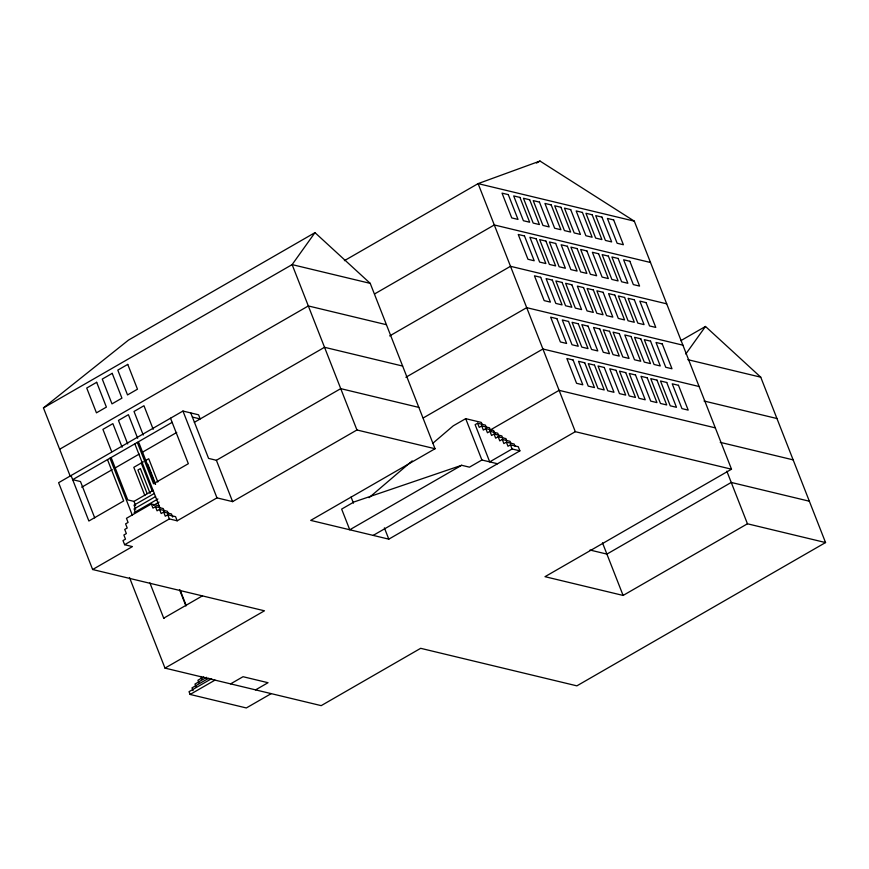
<?xml version="1.0" encoding="UTF-8"?>
<svg xmlns="http://www.w3.org/2000/svg" width="869" height="869" viewBox="0 0 869 869"><rect width="100%" height="100%" fill="white"/><g stroke="black" fill="none" stroke-linecap="round" stroke-linejoin="round"><path stroke-width="1.3" d="M344.374 260.678L478.102 183.62L539.997 161.047L634.305 221.15L731.513 469.206L575.311 431.687L388.801 539.149L310.7 520.39L435.043 448.741L370.227 283.37L314.98 232.642L292.125 264.611L43.45 407.898L70.346 476.527M685.793 354.009L705.487 326.462L760.744 377.179L825.55 542.56L576.875 685.847L420.672 648.317L321.193 705.639L164.991 668.109L129.492 577.516M369.086 497.676L412.199 460.874M432.729 443.353L453.26 425.821L465.697 418.662L481.317 422.41L482.132 424.474M43.45 407.898L128.471 340.116L314.98 232.642M536.477 163.068L539.997 161.047M59.657 449.24L308.332 305.953L386.433 324.713M374.648 293.907L494.298 224.962L650.501 262.492M192.386 417.066L200.196 418.945L198.577 414.806L182.957 411.048L58.614 482.697L92.635 569.521L264.458 610.798L164.991 668.109M172.138 422.356L72.67 479.666L80.48 481.545L94.721 517.881M81.719 487.205L112.22 469.629M114.567 468.282L139.192 454.085M141.538 452.738L176.733 432.458M194.33 422.323L324.528 347.296L402.629 366.055M143.396 461.797L133.804 467.326L144.841 495.504M145.525 460.57L148.729 458.734L157.843 482.002M389.681 335.923L510.505 266.305L666.708 303.835M132.327 515.23L109.972 458.169L111.536 458.55L127.732 499.892L133.978 501.391L153.194 490.322M154.389 493.429L134.043 505.15L135.662 509.288M190.767 412.927L208.582 458.408L216.392 460.288L340.735 388.639L418.836 407.398M155.573 496.536L134.098 508.908L135.314 512.015M134.152 512.667L157.897 498.991M159.136 505.856L151.325 503.987L126.461 518.315L128.08 522.443L125.592 523.877L127.222 528.015L124.734 529.449L126.353 533.577L123.865 535.011L125.484 539.149L122.996 540.583L124.615 544.711L132.425 546.59L92.635 569.521M153.433 505.356L159.081 502.097M164.458 511.667L163.253 508.561L155.442 506.681L152.955 508.115L151.325 503.987M168.575 514.361L167.359 511.265L159.548 509.386L157.061 510.82L155.442 506.681M172.681 517.066L171.465 513.959L163.654 512.091L161.167 513.525L159.548 509.386M405.888 377.265L526.701 307.659L682.904 345.178M435.043 448.741L356.942 429.981L232.599 501.63L216.978 497.872L177.189 520.803L175.571 516.664L167.76 514.785L165.273 516.219L163.654 512.091M124.615 544.711L169.379 518.923L177.189 520.803M423.257 417.935L542.908 349.001L699.111 386.52M477.613 423.236L475.126 424.669L489.714 461.873L512.091 448.98L519.901 450.859L518.282 446.72L510.472 444.852L507.985 446.275L506.366 442.147L503.879 443.581L502.26 439.442L499.773 440.876L498.154 436.738L495.667 438.172L494.048 434.044L491.561 435.478L489.931 431.339L487.455 432.773L485.825 428.634L483.338 430.068L481.719 425.94L479.232 427.374L477.613 423.236L485.423 425.115L486.64 428.211M149.881 582.882L163.709 618.174L202.51 595.808M489.899 430.22L559.104 390.344L715.317 427.863M461.656 465.284L349.751 529.775L341.647 509.093L354.085 501.934L461.656 465.284L469.466 467.164L481.904 460.005L497.524 463.753M680.851 340.648L705.487 326.462M373.181 535.402L519.901 450.859M203.737 676.908L197.936 680.253L199.012 683.012M206.67 677.32L194.971 684.066L196.046 686.825M208.788 678.211L191.995 687.879L193.081 690.638M211.634 678.667L189.029 691.691L190.105 694.45L246.34 707.953L271.215 693.625M190.105 694.45L214.98 680.123M230.6 683.87L243.027 676.712L268.021 682.708L255.595 689.877M731.513 469.206L545.004 576.679L623.106 595.439L747.449 523.79L825.55 542.56M634.305 221.15L478.102 183.62L575.311 431.687M370.227 283.37L292.125 264.611L356.942 429.981M687.846 359.668L760.744 377.179M704.053 401.011L776.94 418.521M720.249 442.354L793.147 459.864M809.343 501.217L731.242 482.447L606.91 554.096L589.986 550.034M481.719 425.94L489.529 427.809L490.746 430.915M485.825 428.634L493.635 430.513L494.852 433.62M489.931 431.339L497.741 433.218L498.958 436.314M494.048 434.044L501.858 435.912L502.662 437.987M498.154 436.738L505.964 438.617L506.768 440.681M502.26 439.442L510.07 441.322L510.874 443.386M506.366 442.147L514.176 444.026L514.98 446.09M726.832 471.172L747.449 523.79M602.489 542.821L623.106 595.439M510.472 444.852L512.091 448.98M465.697 418.662L481.904 460.005M384.38 527.874L388.801 539.149M351.076 497.046L353.455 503.118M216.392 460.288L232.599 501.63M182.957 411.048L216.978 497.872M170.52 418.217L188.345 463.698L153.531 483.751L137.324 442.408L138.888 442.788L155.084 484.131M153.194 429.297L143.961 405.736L134.011 411.461L143.244 435.032M137.65 438.248L128.416 414.687L118.466 420.422L127.7 443.983M147.86 464.296L155.638 484.142M167.76 514.785L169.379 518.923M134.836 443.842L159.95 507.93M141.267 463.036L152.303 491.202M150.12 493.407L140.398 468.597L137.91 470.031L147.143 493.592M180.198 590.236L186.096 605.28M179.514 589.616L185.933 606.008M122.105 447.209L112.872 423.637L102.922 429.373L111.677 451.695M133.978 501.391L135.607 505.53M200.902 676.44L201.988 679.189M107.484 459.603L123.68 500.946L88.866 521.009L71.052 475.528M163.709 618.174A3.128 1.01 -21.4 0 1 164.035 618.315M96.676 382.295L86.726 388.03L96.448 412.84L106.387 407.105L96.676 382.295M112.21 373.344L102.27 379.08L111.992 403.879L121.932 398.154L112.21 373.344M127.754 364.393L117.804 370.118L127.526 394.928L137.476 389.193L127.754 364.393M508.289 194.623L502.032 193.124L511.754 217.923L518.011 219.422L508.289 194.623M519.944 197.415L513.688 195.916L523.41 220.726L529.666 222.225L519.944 197.415M529.699 199.761L523.453 198.262L533.175 223.072L539.421 224.571L529.699 199.761M539.464 202.108L533.218 200.609L542.94 225.419L549.186 226.918L539.464 202.108M551.185 204.921L544.928 203.422L554.65 228.232L560.907 229.731L551.185 204.921M560.939 207.267L554.694 205.768L564.415 230.578L570.661 232.077L560.939 207.267M570.705 209.614L564.459 208.115L574.181 232.925L580.427 234.424L570.705 209.614M582.426 212.427L576.169 210.928L585.891 235.738L592.147 237.237L582.426 212.427M592.18 214.773L585.934 213.274L595.656 238.084L601.902 239.583L592.18 214.773M601.945 217.12L595.699 215.621L605.421 240.431L611.667 241.93L601.945 217.12M613.666 219.933L607.409 218.434L617.131 243.244L623.388 244.743L613.666 219.933M524.485 235.966L518.239 234.467L527.961 259.266L534.207 260.765L524.485 235.966M536.14 238.769L529.894 237.259L539.616 262.069L545.862 263.568L536.14 238.769M545.906 241.104L539.66 239.605L549.382 264.415L555.628 265.914L545.906 241.104M555.671 243.45L549.414 241.951L559.136 266.761L565.393 268.26L555.671 243.45M567.381 246.264L561.135 244.765L570.857 269.575L577.103 271.074L567.381 246.264M577.146 248.61L570.9 247.111L580.622 271.921L586.868 273.42L577.146 248.61M586.912 250.956L580.666 249.457L590.377 274.267L596.634 275.766L586.912 250.956M598.622 253.77L592.376 252.271L602.098 277.081L608.343 278.58L598.622 253.77M608.387 256.116L602.141 254.617L611.863 279.427L618.109 280.926L608.387 256.116M618.152 258.462L611.906 256.963L621.617 281.773L627.874 283.272L618.152 258.462M629.862 261.276L623.616 259.777L633.338 284.587L639.584 286.086L629.862 261.276M540.692 277.309L534.446 275.81L544.168 300.609L550.414 302.119L540.692 277.309M552.347 280.111L546.101 278.601L555.812 303.411L562.069 304.91L552.347 280.111M562.113 282.458L555.856 280.948L565.578 305.758L571.824 307.257L562.113 282.458M571.867 284.793L565.621 283.294L575.343 308.104L581.589 309.603L571.867 284.793M583.588 287.617L577.342 286.107L587.064 310.917L593.31 312.416L583.588 287.617M593.353 289.953L587.096 288.454L596.818 313.264L603.064 314.763L593.353 289.953M603.108 292.299L596.862 290.8L606.584 315.61L612.83 317.109L603.108 292.299M614.828 295.112L608.582 293.613L618.304 318.423L624.55 319.922L614.828 295.112M624.594 297.459L618.337 295.96L628.059 320.77L634.316 322.269L624.594 297.459M634.348 299.805L628.102 298.306L637.824 323.116L644.07 324.615L634.348 299.805M646.069 302.618L639.823 301.119L649.545 325.929L655.791 327.428L646.069 302.618M556.888 318.651L550.642 317.152L560.364 341.952L566.61 343.461L556.888 318.651M568.543 321.454L562.297 319.955L572.019 344.754L578.265 346.253L568.543 321.454M578.309 323.8L572.063 322.29L581.785 347.1L588.031 348.599L578.309 323.8M588.074 326.147L581.828 324.637L591.55 349.447L597.796 350.946L588.074 326.147M599.784 328.96L593.538 327.45L603.26 352.26L609.506 353.759L599.784 328.96M609.549 331.306L603.303 329.796L613.025 354.606L619.271 356.105L609.549 331.306M619.315 333.642L613.069 332.143L622.791 356.953L629.037 358.452L619.315 333.642M631.024 336.466L624.778 334.956L634.5 359.766L640.746 361.265L631.024 336.466M640.79 338.801L634.544 337.302L644.266 362.112L650.512 363.611L640.79 338.801M650.555 341.148L644.309 339.649L654.031 364.459L660.277 365.958L650.555 341.148M662.265 343.961L656.019 342.462L665.741 367.272L671.987 368.771L662.265 343.961M573.095 359.994L566.849 358.495L576.571 383.294L582.817 384.804L573.095 359.994M584.75 362.797L578.504 361.298L588.226 386.097L594.472 387.596L584.75 362.797M594.515 365.143L588.259 363.633L597.981 388.443L604.237 389.942L594.515 365.143M604.27 367.489L598.024 365.979L607.746 390.789L613.992 392.288L604.27 367.489M615.991 370.303L609.745 368.793L619.467 393.603L625.713 395.102L615.991 370.303M625.756 372.649L619.499 371.139L629.221 395.949L635.478 397.448L625.756 372.649M635.511 374.984L629.265 373.485L638.987 398.295L645.232 399.794L635.511 374.984M647.231 377.809L640.985 376.299L650.707 401.109L656.953 402.608L647.231 377.809M656.997 380.144L650.751 378.645L660.462 403.455L666.719 404.954L656.997 380.144M666.751 382.49L660.505 380.991L670.227 405.801L676.473 407.3L666.751 382.49M678.472 385.304L672.226 383.805L681.948 408.615L688.194 410.114L678.472 385.304"/></g></svg>
